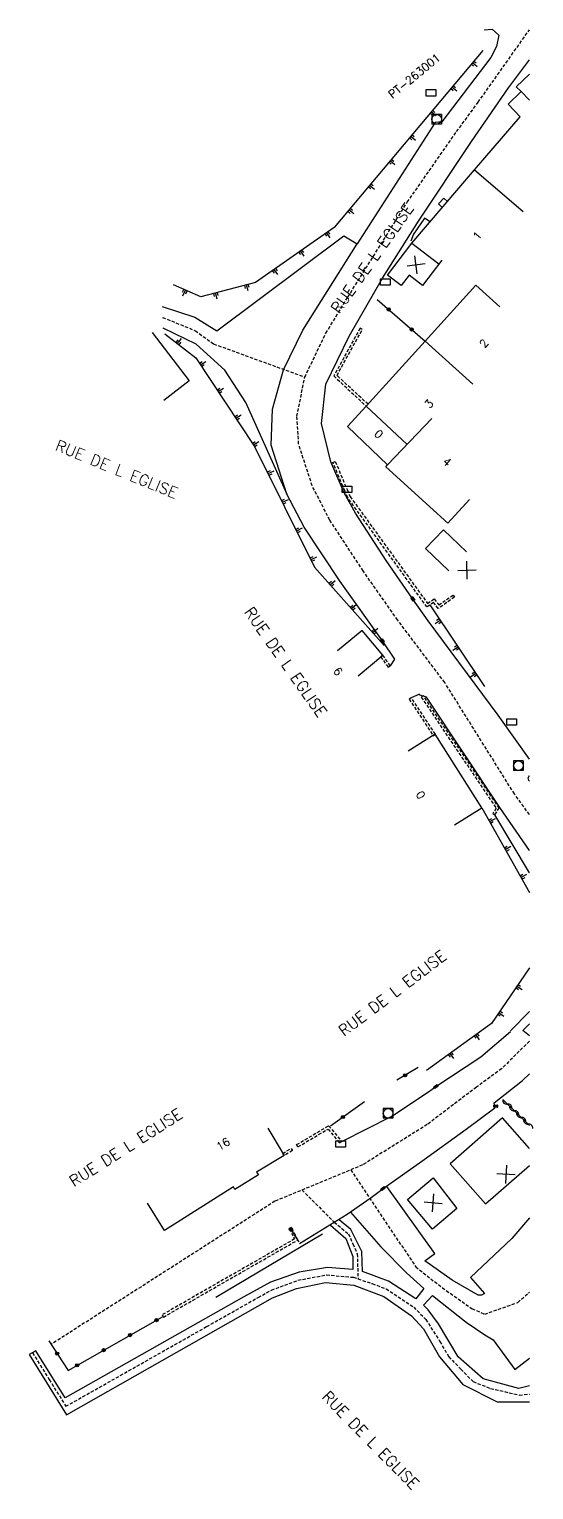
# Model space of a CAD drawing. Header units: millimetres. Extents: x 215106 to 216001, y 109646 to 110000.
# Drawn here: x 215922 to 216000.7, y 109646.4 to 109874.5 of the extents above; entities that cross this region are included whole.
import ezdxf
from ezdxf.enums import TextEntityAlignment as Align

# ---------------------------------------------------------------- set-up
doc = ezdxf.new("R2010")
doc.units = ezdxf.units.MM
doc.linetypes.add('DASHED', pattern=[0.75, 0.5, -0.25])
doc.layers.get('0').update_dxf_attribs({"linetype": 'CONTINUOUS'})
for name, color, linetype in [('W0001', 6, 'DASHED'), ('W0008', 7, 'CONTINUOUS'), ('W0100', 7, 'CONTINUOUS'), ('W0105', 7, 'CONTINUOUS'), ('W0112', 1, 'DASHED'), ('W0211', 2, 'CONTINUOUS'), ('W0302', 3, 'CONTINUOUS'), ('W0310', 3, 'CONTINUOUS'), ('W0322', 7, 'CONTINUOUS'), ('W0400', 7, 'CONTINUOUS'), ('W0420', 7, 'CONTINUOUS'), ('W0984', 7, 'CONTINUOUS'), ('W0989', 7, 'CONTINUOUS'), ('W0991', 7, 'CONTINUOUS'), ('W1102', 7, 'CONTINUOUS'), ('W1471', 7, 'CONTINUOUS')]:
    doc.layers.add(name, color=color, linetype=linetype)
doc.styles.get("Standard").update_dxf_attribs({"font": 'romans.shx', "width": 0.85})

# ---------------------------------------------------------------- blocks, each defined once
blk = doc.blocks.new('T1471')
at = {"color": 0, "linetype": 'Continuous', "flags": 128}
blk.add_lwpolyline([(-0.75, -0.5), (-0.75, 0.5), (0.75, 0.5), (0.75, -0.5), (-0.75, -0.5)], dxfattribs=at)
blk = doc.blocks.new('T420')
for p, q in [((0.75, 0.75), (-0.75, 0.75)), ((-0.75, 0.75), (-0.75, -0.75)), ((0.75, 0.75), (0.75, -0.75)), ((0.75, -0.75), (-0.75, -0.75))]:
    blk.add_line(p, q)
blk.add_ellipse((0, 0), major_axis=(-0.53, 0.53), ratio=1, start_param=3.926991, end_param=10.210176)
blk = doc.blocks.new('T400')
for p, q in [((-0.15, 0.3), (0.15, 0.3)), ((-0.15, -0.25), (-0.15, 0.3)), ((-0.15, 0.15), (0.15, 0.15)), ((-0.15, 0), (0.15, 0)), ((0.15, 0.3), (0.15, -0.25)), ((-0.15, -0.15), (0.15, -0.15)), ((-0.15, -0.25), (-0.15, -0.3)), ((-0.15, -0.3), (0.15, -0.3)), ((0.15, -0.3), (0.15, -0.25))]:
    blk.add_line(p, q)
blk = doc.blocks.new('t991o')
at = {"color": 0, "linetype": 'Continuous'}
for p, q in [((-1, 1), (1, -1)), ((-1, -1), (1, 1))]:
    blk.add_line(p, q, dxfattribs=at)
blk = doc.blocks.new('t310o')
at = {"color": 0, "linetype": 'Continuous'}
for centre, start, end in [((-0.5, 0.38), 216.8699, 323.1304), ((0.5, -0.37), 36.8699, 143.1303)]:
    blk.add_arc(centre, 0.625, start, end, dxfattribs=at)
blk = doc.blocks.new('t322o')
at = {"color": 0, "linetype": 'Continuous'}
for radius in [0.25, 0.15]:
    blk.add_circle((0, 0), radius, dxfattribs=at)
blk = doc.blocks.new('t211o')
at = {"color": 0, "linetype": 'Continuous'}
for p, q in [((-0.29, 0.5), (-0.29, 0)), ((0, 1), (0, 0)), ((0.29, 0.5), (0.29, 0))]:
    blk.add_line(p, q, dxfattribs=at)

msp = doc.modelspace()

# ---------------------------------------------------------------- linework, layer by layer
at = {"layer": 'W0001'}
for points in [[(216000, 109751.82), (215997.66, 109755.04), (215986.79, 109772.44), (215979.43, 109782.21), (215974.06, 109789.86), (215968.85, 109797.8), (215966.1, 109803.17), (215963.99, 109809.7), (215963.73, 109814.02), (215964.95, 109820.15), (215968.24, 109827.01), (215971.66, 109832.64), (215980.95, 109847.46), (215988.64, 109858.48), (215992, 109863.07), (216000, 109874.38)], [(215942.77, 109829.47), (215947.88, 109827.39), (215950.73, 109825.32), (215964.95, 109820.15)], [(216000, 109716.44), (215995.67, 109712.13), (215991.72, 109709.24), (215984.04, 109703.4), (215973.96, 109697.09), (215960.29, 109691.43), (215925.37, 109669.07)], [(215972.12, 109696.33), (215982.26, 109681.19), (215986.42, 109677.91), (215991.05, 109674.65), (215993.02, 109673.79), (215998.2, 109675.63), (216000, 109677.25)], [(215964.52, 109693.18), (215969.55, 109688.16), (215971.76, 109686.33), (215972.45, 109684.76), (215973.14, 109683.2), (215973.26, 109679.31)], [(215922.47, 109667.77), (215925.07, 109663.58), (215927.67, 109659.4), (215942.68, 109667.9), (215949.65, 109671.85), (215957.69, 109676.41), (215959.76, 109677.56), (215961.82, 109678.32), (215963.87, 109679.09), (215966.1, 109679.51), (215968.34, 109679.93), (215972.53, 109679.55), (215975.47, 109678.56), (215977.65, 109677.74), (215981.95, 109674.88), (215983.83, 109672.98), (215986.03, 109669.52), (215987.41, 109667.14), (215989.31, 109665.19), (215991.22, 109663.25), (215993.94, 109662.2), (215998.45, 109661.16), (216000, 109661.32)]]:
    msp.add_lwpolyline(points, dxfattribs=at)
at = {"layer": 'W0008'}
for points in [[(215992.92, 109874.36), (215994.2, 109874.48), (215995.24, 109873.55), (215994.88, 109871.77), (215993.99, 109870.04), (215986.32, 109860.01), (215985.27, 109859.93), (215973.1, 109840.96)], [(216000, 109760.46), (215995.1, 109767.33), (215984.21, 109782.1), (215981.81, 109785.47), (215977.63, 109791.52), (215972.84, 109798.87), (215971.08, 109802.08), (215969, 109806.9), (215967.57, 109812.89), (215968.24, 109819.02), (215971.85, 109826.56), (215977.08, 109835.57), (215982.72, 109844.48), (215990.95, 109856.94), (215996.74, 109865.3), (216000, 109869.68)], [(215942.69, 109831.17), (215947.77, 109829.48), (215951.24, 109827.37), (215971.04, 109842.21), (215973.1, 109840.96)], [(215978.3, 109775.03), (215978.98, 109776.08), (215977.06, 109778.95), (215970.48, 109788.21), (215964.87, 109796.73), (215962.17, 109801.86), (215959.7, 109809.5), (215959.89, 109815.15), (215961.65, 109821.28), (215964.63, 109827.47), (215973.1, 109840.96)], [(215962.19, 109801.79), (215955.77, 109816.15), (215952.45, 109821.22), (215947.99, 109825.31), (215942.86, 109827.77)], [(216000, 109746.2), (215995.4, 109752.94), (215983.92, 109770.16), (215982.66, 109770.56), (215982.83, 109770.6), (215981.57, 109770.04)], [(216000, 109757.04), (215999.92, 109757.15), (215999.81, 109757.58), (216000, 109757.93)], [(215970.75, 109700.77), (215978.52, 109704.71), (215984.28, 109708.54), (215985.41, 109709.34), (215992.44, 109713.98), (215997.07, 109717.93)], [(216000, 109717.26), (215998.98, 109718.08), (216000, 109719.12)], [(215964.14, 109684.84), (215967.53, 109686.89), (215971.56, 109689.43), (215975.31, 109692.01), (215977.17, 109693.42), (215983.2, 109697.67), (215990.15, 109702.69), (215994.59, 109706.04), (215994.52, 109706.82), (215998.9, 109710.28), (216000, 109711.32)], [(216000, 109688.83), (215997.27, 109685.59), (215990.79, 109679.51), (215993.01, 109677.02), (215992.52, 109676.75), (215992, 109676.78), (215987.96, 109679.11), (215983.68, 109682.11), (215985.24, 109683.25), (215977.76, 109693.72)], [(215968.95, 109687.71), (215971.36, 109685.62), (215972.45, 109682.82), (215972.47, 109680.78), (215968.49, 109681.1), (215964.08, 109680.36), (215959.6, 109678.79), (215955.44, 109676.49), (215927.54, 109660.7), (215922.98, 109668.05), (215921.96, 109667.49), (215927.79, 109658.09), (215959.93, 109676.33), (215963.65, 109677.81), (215968.18, 109678.76), (215972.59, 109678.32), (215977.31, 109676.55), (215981.61, 109673.55), (215983.48, 109671.49), (215985.95, 109667.14), (215989.63, 109662.82), (215994.97, 109660.1), (216000, 109660.12)], [(215972.1, 109689.74), (215976.8, 109684.32), (215980.83, 109680.26), (215983.52, 109677.8), (215982.3, 109676.2), (215978, 109678.92), (215973.97, 109680.44), (215973.83, 109683.57), (215972.16, 109687.03), (215970.32, 109688.55)], [(216000, 109662.61), (215998.35, 109662.2), (215992.81, 109663.68), (215988.86, 109667.13), (215985.81, 109672.3), (215984.18, 109674.48), (215983.46, 109675.18), (215984.87, 109676.71), (215990.11, 109672.53), (215993.02, 109670.55), (215994.37, 109669.8), (215997.71, 109665.15), (216000, 109666.9)]]:
    msp.add_lwpolyline(points, dxfattribs=at)
at = {"layer": 'W0100'}
for points in [[(215986.33, 109838.43), (215983.3, 109834.45), (215981.22, 109836.04), (215980.01, 109834.44), (215977.85, 109836.06), (215981.66, 109841.07), (215991.42, 109852.5), (215998.55, 109860.81), (215996.68, 109862.76), (215998.73, 109864.73), (215997.95, 109865.49), (216000, 109867.46)], [(215990.65, 109801.01), (215987.28, 109797.32), (215977.61, 109806.15), (215977.87, 109806.42), (215971.59, 109812.42), (215974.55, 109815.59), (215983.75, 109825.74), (215991.66, 109834.48), (215995.36, 109831.12)], [(215941.13, 109827.1), (215946.92, 109819.56), (215942.95, 109816.51)], [(215987.44, 109789.91), (215983.81, 109793.35), (215986.58, 109796.27), (215990.2, 109792.83)], [(215973.28, 109773.51), (215977.13, 109776.7), (215973.92, 109780.58), (215970.07, 109777.4)], [(215988.33, 109750.2), (215992.56, 109752.86), (215985.32, 109764.37), (215981.09, 109761.7)], [(216000, 109699.68), (215995.78, 109704.46), (215987.66, 109697.29), (215993.15, 109691.01), (216000, 109696.99)], [(215959.17, 109702.84), (215961.74, 109698.55), (215957.42, 109695.96), (215957.71, 109695.54), (215954.06, 109693.28), (215953.82, 109693.66), (215943.07, 109686.88), (215940.4, 109691.12)], [(215988.69, 109690.29), (215984.86, 109687.08), (215980.98, 109691.69), (215984.98, 109695.06), (215988.69, 109690.29)]]:
    msp.add_lwpolyline(points, dxfattribs=at)
at = {"layer": 'W0105'}
for p, q in [((215986.63, 109848.1), (215985.8, 109847.19)), ((215986.39, 109846.61), (215985.8, 109847.19)), ((215987.21, 109847.57), (215986.63, 109848.1)), ((215984.49, 109844.39), (215983.65, 109844.97))]:
    msp.add_line(p, q, dxfattribs=at)
msp.add_lwpolyline([(215983.65, 109844.97), (215981.92, 109842.48), (215981.48, 109841.35)], dxfattribs=at)
at = {"layer": 'W0112'}
for p, q in [((215973.58, 109827.78), (215969.48, 109820.32)), ((215969.48, 109820.32), (215974.55, 109815.59)), ((215971.18, 109802.41), (215969.34, 109806.79)), ((215977.13, 109776.7), (215976.8, 109776.47)), ((215978.28, 109775.05), (215977.13, 109776.7)), ((215981.57, 109770.04), (215981.23, 109769.82)), ((215985.33, 109764.36), (215981.57, 109770.04)), ((215995.28, 109752.84), (215983.46, 109770.35)), ((215994.63, 109751.8), (215995.28, 109752.84)), ((215961.74, 109698.55), (215961.53, 109698.9)), ((215963.02, 109699.33), (215961.74, 109698.55)), ((215963.88, 109699.93), (215963.68, 109700.27)), ((215942.89, 109673.34), (215963.88, 109685.38)), ((215963.88, 109685.38), (215962.86, 109687.32))]:
    msp.add_line(p, q, dxfattribs=at)
for points in [[(215969.98, 109820.4), (215973.93, 109827.59), (215973.58, 109827.78)], [(215974.55, 109815.59), (215974.82, 109815.89), (215969.98, 109820.4)], [(215969.34, 109806.79), (215969.71, 109806.95), (215971.55, 109802.57), (215972.02, 109801.49), (215984.11, 109784.79), (215985.16, 109785.51), (215985.85, 109784.55)], [(215988.32, 109785.78), (215985.76, 109783.99), (215985.06, 109784.96), (215984.01, 109784.24), (215971.67, 109801.29), (215971.18, 109802.41)], [(215985.85, 109784.55), (215988.09, 109786.11), (215988.32, 109785.78)], [(215976.8, 109776.47), (215977.96, 109774.82), (215978.28, 109775.05)], [(215981.23, 109769.82), (215984.99, 109764.14), (215985.33, 109764.36)], [(215983.46, 109770.35), (215983.13, 109770.13), (215994.81, 109752.83)], [(215994.81, 109752.83), (215994.29, 109752.01), (215994.63, 109751.8)], [(215963.68, 109700.27), (215968.67, 109703.22), (215970.71, 109700.77)], [(215963.88, 109699.93), (215968.58, 109702.7), (215970.36, 109700.54), (215970.71, 109700.77)], [(215961.53, 109698.9), (215962.81, 109699.67), (215963.02, 109699.33)], [(215963.35, 109685.54), (215942.69, 109673.68), (215942.89, 109673.34)], [(215962.86, 109687.32), (215962.51, 109687.13), (215963.35, 109685.54)]]:
    msp.add_lwpolyline(points, dxfattribs=at)
at = {"layer": 'W0211'}
for p, q in [((215993.05, 109771.81), (215984.51, 109784.57)), ((216000, 109742.7), (215994.63, 109751.79))]:
    msp.add_line(p, q, dxfattribs=at)
for points in [[(215992.71, 109871.17), (215969.54, 109843.53), (215957.26, 109834.93), (215948.72, 109832.67), (215944.45, 109834.56)], [(215943.09, 109826.91), (215947.93, 109823.14), (215957.08, 109809.32), (215966.46, 109790.45), (215977.33, 109778.23)], [(215992.56, 109752.86), (216000, 109739.65)], [(216000, 109727.88), (215994.07, 109719.2), (215983.93, 109711.85)], [(215997.07, 109718.02), (216000, 109721.08)]]:
    msp.add_lwpolyline(points, dxfattribs=at)
at = {"layer": 'W0302'}
msp.add_line((215967.73, 109686.27), (215951.08, 109676.42), dxfattribs=at)
at = {"layer": 'W0310'}
msp.add_line((215995.83, 109707.3), (216000, 109703.27), dxfattribs=at)
at = {"layer": 'W0322'}
for p, q in [((215976.25, 109832.27), (215983.75, 109825.74)), ((215982.64, 109712.33), (215979.32, 109710.33)), ((215968.96, 109703.19), (215974.26, 109707.01)), ((215964.05, 109685.07), (215962.67, 109687.2))]:
    msp.add_line(p, q, dxfattribs=at)
msp.add_lwpolyline([(215925.02, 109669.62), (215928.02, 109665.01), (215942.73, 109673.4)], dxfattribs=at)
at = {"layer": 'W1102'}
for p, q in [((215998.73, 109864.73), (216000, 109863.41)), ((215991.42, 109852.5), (215999.02, 109846.01)), ((215981.66, 109841.07), (215985.89, 109837.85)), ((215983.75, 109825.74), (215991.16, 109819.02)), ((215974.55, 109815.59), (215980.94, 109809.64)), ((215977.87, 109806.42), (215984.77, 109813.66))]:
    msp.add_line(p, q, dxfattribs=at)

# ---------------------------------------------------------------- block references
at = {"layer": 'W0211'}
for p, rotation in [((215991.1, 109869.25), 230.0276212340547), ((215987.89, 109865.42), 230.0276212340547), ((215984.68, 109861.59), 230.0276212340547), ((215981.47, 109857.76), 230.0276212340547), ((215978.25, 109853.92), 230.0276212340547), ((215975.04, 109850.09), 230.0276212340547), ((215971.83, 109846.26), 230.0276212340547), ((215968.36, 109842.71), 214.9953643995007), ((215964.27, 109839.84), 214.9953643995007), ((215960.17, 109836.97), 214.9953643995007), ((215946.33, 109833.73), 156.0624337632232), ((215955.86, 109834.56), 194.8558829941564), ((215951.03, 109833.28), 194.8558829941564), ((215945.06, 109825.38), 322.0660241364718), ((215948.68, 109822), 303.5021115281899), ((215951.44, 109817.83), 303.5021115281899), ((215954.2, 109813.66), 303.5021115281899), ((215956.96, 109809.49), 303.5021115281899), ((215959.21, 109805.03), 296.4338005320809), ((215961.44, 109800.55), 296.4338005320809), ((215963.66, 109796.08), 296.4338005320809), ((215965.89, 109791.6), 296.4338005320809), ((215968.93, 109787.67), 311.6631852703039), ((215972.26, 109783.94), 311.6631852703039), ((215975.58, 109780.2), 311.6631852703039), ((215986.1, 109782.2), 123.7884115610914), ((215988.88, 109778.04), 123.7884115610914), ((215991.66, 109773.89), 123.7884115610914), ((215993.79, 109750.68), 299.3838998177565), ((215996.24, 109746.32), 299.3838998177565), ((215998.7, 109741.97), 299.3838998177565), ((215998.03, 109724.99), 235.6547360162718), ((215995.2, 109720.87), 235.6547360162718), ((215991.65, 109717.45), 215.9641122510508), ((215987.61, 109714.51), 215.9641122510508)]:
    msp.add_blockref('t211o', p, dxfattribs=dict(at, rotation=rotation))
at = {"layer": 'W0310', "rotation": 315.9771157220421}
for p in [(215996.55, 109706.6), (215997.63, 109705.56), (215998.71, 109704.52), (215999.79, 109703.48)]:
    msp.add_blockref('t310o', p, dxfattribs=at)
at = {"layer": 'W0322'}
for p, rotation in [((215978.04, 109830.71), 318.9712438497806), ((215981.62, 109827.59), 318.9712438497806), ((215980.61, 109711.1), 211.1004315778053), ((215970.89, 109704.58), 35.71108532555727), ((215962.76, 109687.07), 123.0562594019121), ((215941.81, 109672.87), 29.69335534717647), ((215937.68, 109670.52), 29.69335534717647), ((215926.31, 109667.63), 303.0543355652759), ((215933.56, 109668.17), 29.69335534717647), ((215929.43, 109665.81), 29.69335534717647)]:
    msp.add_blockref('t322o', p, dxfattribs=dict(at, rotation=rotation))
at = {"layer": 'W0400'}
for p, rotation in [((215981.81, 109785.47), 215.5468583366023), ((215977.06, 109778.95), 33.81149903724481), ((215985.41, 109709.34), 125.3134359872012), ((215994.77, 109706.28), 90), ((215977.17, 109693.42), 127.1616765671888)]:
    msp.add_blockref('T400', p, dxfattribs=dict(at, rotation=rotation))
at = {"layer": 'W0420'}
for p in [(215985.53, 109860.41), (215998.29, 109759.45), (215977.95, 109705.15)]:
    msp.add_blockref('T420', p, dxfattribs=at)
at = {"layer": 'W0991'}
for p, rotation in [((215982.32, 109837.69), 52.7069459427072), ((215990.27, 109789.99), 46.50114268470068), ((215996.35, 109695.63), 221.4023533183612), ((215984.99, 109691.2), 40.1072126005178)]:
    msp.add_blockref('t991o', p, dxfattribs=dict(at, rotation=rotation))
at = {"layer": 'W1471'}
for p in [(215984.63, 109864.54), (215977.51, 109835), (215971.53, 109802.6), (215997.22, 109766.28), (215970.56, 109700.37)]:
    msp.add_blockref('T1471', p, dxfattribs=at)

# ---------------------------------------------------------------- texts
at = {"layer": 'W0984'}
msp.add_text('PT-263001', height=1.25, rotation=39.3429, dxfattribs=at).set_placement((215982.04, 109867.18), align=Align.MIDDLE)
at = {"layer": 'W0989'}
for rotation, p in [(54.7087, (215975.47, 109838.71)), (337.8319, (215935.61, 109805.78)), (305.1065, (215961.97, 109775.65)), (37.2345, (215978.62, 109723.93)), (32.6318, (215937.03, 109699.83)), (314.4342, (215975.23, 109654.13))]:
    msp.add_text('RUE DE L EGLISE', height=1.75, rotation=rotation, dxfattribs=at).set_placement(p, align=Align.MIDDLE)
at = {"layer": 'W0991'}
for s, rotation, p in [('1', 49.5248, (215991.86, 109842.24)), ('2', 47.8674, (215992.89, 109825.41)), ('3', 47.7919, (215984.33, 109815.96)), ('0', 316.3561, (215976.5, 109811.25)), ('4', 317.5775, (215987.16, 109806.9)), ('6', 309.5561, (215970.13, 109774.18)), ('0', 302.1816, (215983.02, 109754.88)), ('16', 31.7175, (215952.2, 109700.36))]:
    msp.add_text(s, height=1.25, rotation=rotation, dxfattribs=at).set_placement(p, align=Align.MIDDLE)

doc.saveas('drawing.dxf')
